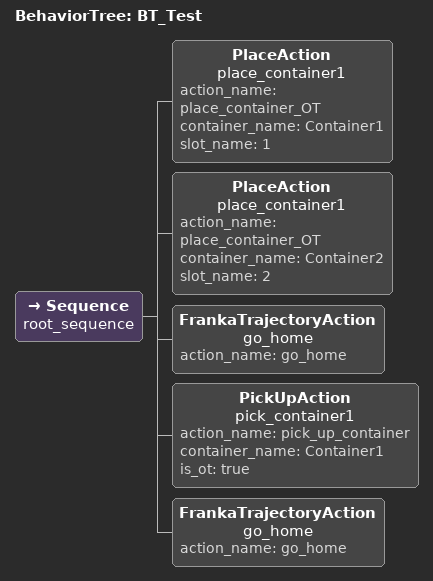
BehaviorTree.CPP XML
<root BTCPP_format="4" >
     <BehaviorTree ID="BT_Test">
        <Sequence name="root_sequence">

            <!-- Place Container1 -->
            <PlaceAction name="place_container1"
                        action_name="place_container_OT"
                        container_name="Container1"
                        slot_name="1"
                        />

            <PlaceAction name="place_container1"
                        action_name="place_container_OT"
                        container_name="Container2"
                        slot_name="2"
                        />

            <!-- Home the Franka manipulator -->
            <FrankaTrajectoryAction name="go_home"
                                   action_name="go_home" />

            <!-- Pick up Container1 -->
            <PickUpAction name="pick_container1"
                         action_name="pick_up_container"
                         container_name="Container1"
                         is_ot="true"/>

            <!-- Home the Franka manipulator -->
            <FrankaTrajectoryAction name="go_home"
                                   action_name="go_home" />

        </Sequence>
     </BehaviorTree>
 </root>
